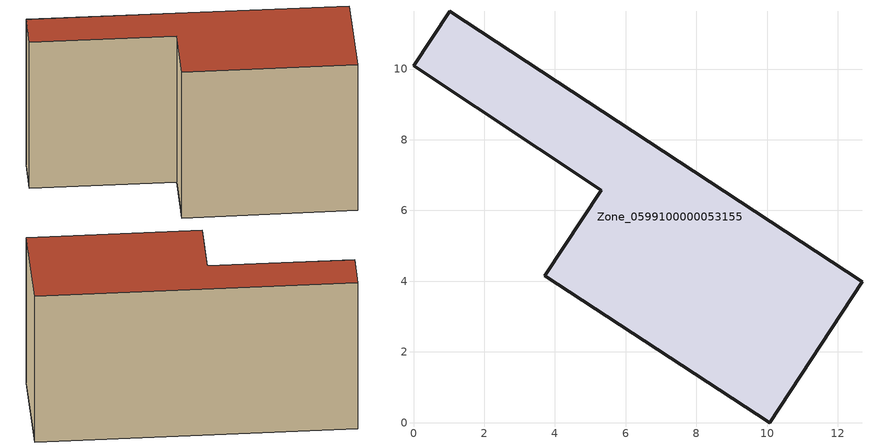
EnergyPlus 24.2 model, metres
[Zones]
Zone_0599100000053155
 floor ground (C_G): 5.31,6.57 0,10.09 1.02,11.63 12.68,3.99 10.07,0 3.71,4.15 z0
 wall outside (C_F): 12.68,3.99 1.02,11.63 0,10.09 5.31,6.57 3.71,4.15 10.07,0 12.68,3.99 z0:7.41
 roof outside (C_R): 10.07,0 12.68,3.99 1.02,11.63 0,10.09 5.31,6.57 3.71,4.15 z7.41
[BUILDING]
Pand.0599100000053155: North Axis=0; Terrain=City; Loads Convergence Tolerance Value=0.04; Temperature Convergence Tolerance Value=0.4; Solar Distribution=FullExterior; Maximum Number of Warmup Days=25; Minimum Number of Warmup Days=1
[Site:Location]
Rotterdam.The.Hague.AP_ZH_NLD Design_Conditions: Latitude=51.96; Longitude=4.45; Time Zone=1; Elevation=-4.5
[SITE:GROUNDTEMPERATURE:BUILDINGSURFACE]
18, 18, 18, 18, 18, 18, 18, 18, 18, 18, 18, 18
[MATERIAL] Thermal Absorptance=0.9; Solar Absorptance=0.7; Visible Absorptance=0.7
Name | Roughness | Thickness | Conductivity | Density | Specific Heat
G.TI.1946 | MediumSmooth | 0.15 | 1 | 540 | 1210
F.TI.1946 | Rough | 0.3 | 0.857143 | 1920 | 840
R.TI.1946 | MediumRough | 0.2 | 0.1 | 1500 | 1000
[CONSTRUCTION]
C_G: G.TI.1946
C_F: F.TI.1946
C_R: R.TI.1946
[ZONE]
Zone_0599100000053155: Type=1; Multiplier=1; Ceiling Height=Autocalculate; Volume=Autocalculate; Floor Area=autocalculate; Part of Total Floor Area=Yes
[ZONEINFILTRATION:DESIGNFLOWRATE]
Infil_Zone_0599100000053155: Zone or ZoneList or Space or SpaceList=Zone_0599100000053155; Schedule=AlwaysOn; Design Flow Rate Calculation Method=Flow/Area; Flow Rate per Floor Area=0.003; Constant Term Coefficient=1; Temperature Term Coefficient=0; Velocity Term Coefficient=0; Velocity Squared Term Coefficient=0
[HVACTEMPLATE:ZONE:IDEALLOADSAIRSYSTEM]
Zone_0599100000053155: Maximum Heating Supply Air Temperature=50; Minimum Cooling Supply Air Temperature=13; Maximum Heating Supply Air Humidity Ratio=0.0156; Minimum Cooling Supply Air Humidity Ratio=0.0077; Heating Limit=NoLimit; Cooling Limit=NoLimit; Dehumidification Control Type=ConstantSensibleHeatRatio; Cooling Sensible Heat Ratio=0.7; Dehumidification Setpoint=60; Humidification Control Type=None; Humidification Setpoint=30; Outdoor Air Method=None; Outdoor Air Flow Rate per Person=0.00944; Outdoor Air Flow Rate per Zone Floor Area=0; Outdoor Air Flow Rate per Zone=0; Demand Controlled Ventilation Type=None; Outdoor Air Economizer Type=NoEconomizer; Heat Recovery Type=None; Sensible Heat Recovery Effectiveness=0.7; Latent Heat Recovery Effectiveness=0.65
[ZONECONTROL:THERMOSTAT]
ThermostatControl_Zone_0599100000053155: Zone or ZoneList=Zone_0599100000053155; Control Type Schedule=DualSetpointControlType; Control 1=Thermostat_Zone_0599100000053155; Temperature Difference Between Cutout And Setpoint=0
[THERMOSTATSETPOINT:DUALSETPOINT]
Thermostat_Zone_0599100000053155: Heating Setpoint Temperature Schedule=HeatingSetpoint_Zone_0599100000053155; Cooling Setpoint Temperature Schedule=CoolingSetpoint_Zone_0599100000053155
[SCHEDULE:COMPACT]
HeatingSetpoint_Zone_0599100000053155: Through: 12/31, For: AllDays, Until: 24:00, 21
CoolingSetpoint_Zone_0599100000053155: Through: 12/31, For: AllDays, Until: 24:00, 24
DualSetpointControlType: Through: 12/31, For: AllDays, Until: 24:00, 4
AlwaysOn: Through: 12/31, For: AllDays, Until: 24:00, 1
